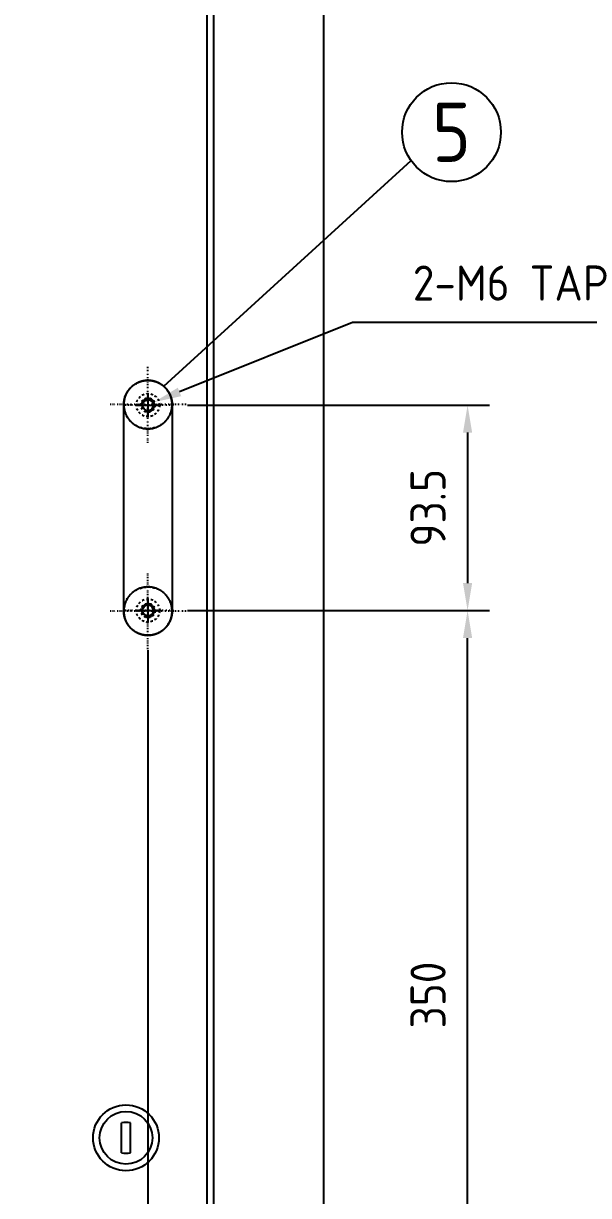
# Model space of a CAD drawing. Header units: millimetres. Extents: x 24815 to 36799, y -9299 to 5469.
# Drawn here: x 28194 to 28452, y 2250 to 2784 of the extents above; entities that cross this region are included whole.
import ezdxf
from ezdxf.enums import TextEntityAlignment as Align

# ---------------------------------------------------------------- set-up
doc = ezdxf.new("R2010")
doc.units = ezdxf.units.MM
for name, pattern in [('CENTER', [50.8, 31.75, -6.35, 6.35, -6.35]), ('GESTRICHELT', [2, 1, -1]), ('MITTE', [1.5, 0.45, -0.5, 0.05, -0.5])]:
    doc.linetypes.add(name, pattern=pattern)
doc.layers.add('CENTER', color=1, linetype='CENTER')
doc.layers.add('THIN', color=3, linetype='Continuous')
doc.styles.get("Standard").update_dxf_attribs({"font": 'ISOCP.SHX', "bigfont": 'WHGTXT.SHX'})
doc.dimstyles.new('PS-4', dxfattribs={"dimscale": 4, "dimtxt": 3.2, "dimasz": 2.5, "dimexe": 2, "dimexo": 2.5, "dimgap": 2, "dimtad": 1, "dimtoh": 1, "dimrnd": 0.05, "dimzin": 12, "dimdsep": 46, "dimtxsty": 'Standard', "dimcen": 0, "dimclrt": 2, "dimazin": 3, "dimtfac": 1, "dimtofl": 0, "dimtmove": 0, "dimatfit": 3, "dimfxl": 0, "dimtolj": 1, "dimtzin": 0, "dimarcsym": 0})
doc.dimstyles.new('PS-5', dxfattribs={"dimscale": 5, "dimtxt": 3.2, "dimasz": 2.5, "dimexe": 2, "dimexo": 2.5, "dimgap": 2, "dimtad": 1, "dimtoh": 1, "dimrnd": 0.05, "dimzin": 12, "dimdsep": 46, "dimtxsty": 'Standard', "dimcen": 0, "dimclrt": 2, "dimazin": 3, "dimtfac": 1, "dimtofl": 0, "dimtmove": 0, "dimatfit": 3, "dimfxl": 0, "dimtolj": 1, "dimtzin": 0, "dimarcsym": 0})

# ---------------------------------------------------------------- blocks, each defined once
blk = doc.blocks.new('5SFSDFASDF')
at = {"color": 3, "linetype": 'MITTE'}
for p, q in [((8068.8, 12740.92), (8068.8, 12775.68)), ((8086.18, 12758.3), (8051.42, 12758.3)), ((8080.43, 12758.05), (8057.17, 12758.05)), ((8068.8, 12646.92), (8068.8, 12681.68)), ((8086.18, 12664.3), (8051.42, 12664.3)), ((8080.43, 12664.55), (8057.17, 12664.55))]:
    blk.add_line(p, q, dxfattribs=at)
at = {"color": 7, "linetype": 'Continuous'}
for p, q in [((8067.99, 12769.3), (8069.62, 12769.3)), ((8057.8, 12663.62), (8057.8, 12758.97)), ((8079.8, 12758.97), (8079.8, 12663.62)), ((8069.62, 12653.3), (8067.99, 12653.3))]:
    blk.add_line(p, q, dxfattribs=at)
at = {"color": 2, "linetype": 'GESTRICHELT'}
for points in [[(8068.8, 12769.3), (8068.73, 12769.3), (8068.57, 12769.29), (8068.41, 12769.29), (8068.33, 12769.29), (8068.25, 12769.28), (8068.1, 12769.27), (8067.94, 12769.26), (8067.78, 12769.25), (8067.62, 12769.23), (8067.46, 12769.21), (8067.38, 12769.2), (8067.3, 12769.19), (8067.14, 12769.17), (8066.98, 12769.14), (8066.82, 12769.12), (8066.66, 12769.09), (8066.5, 12769.05), (8066.42, 12769.03), (8066.34, 12769.02), (8066.18, 12768.98), (8066.02, 12768.94), (8065.94, 12768.92), (8065.87, 12768.9), (8065.71, 12768.85), (8065.55, 12768.8), (8065.47, 12768.78), (8065.39, 12768.75), (8065.24, 12768.7), (8065.08, 12768.65), (8064.93, 12768.59), (8064.78, 12768.53), (8064.62, 12768.47), (8064.55, 12768.44), (8064.47, 12768.41), (8064.32, 12768.34), (8064.17, 12768.27), (8064.02, 12768.2), (8063.88, 12768.13), (8063.73, 12768.06), (8063.66, 12768.02), (8063.59, 12767.98), (8063.44, 12767.9), (8063.3, 12767.82), (8063.16, 12767.74), (8063.02, 12767.65), (8062.88, 12767.57), (8062.82, 12767.52), (8062.75, 12767.48), (8062.61, 12767.39), (8062.48, 12767.3), (8062.35, 12767.2), (8062.22, 12767.11), (8062.09, 12767.01), (8062.03, 12766.96), (8061.97, 12766.92), (8061.85, 12766.82), (8061.72, 12766.72), (8061.6, 12766.61), (8061.49, 12766.51), (8061.37, 12766.41), (8061.31, 12766.35), (8061.26, 12766.3), (8061.15, 12766.19), (8061.04, 12766.09), (8060.98, 12766.03), (8060.93, 12765.98), (8060.82, 12765.87), (8060.72, 12765.75), (8060.66, 12765.69), (8060.61, 12765.64), (8060.51, 12765.52), (8060.41, 12765.4), (8060.31, 12765.28), (8060.21, 12765.16), (8060.11, 12765.03), (8060.06, 12764.97), (8060.01, 12764.91), (8059.92, 12764.78), (8059.82, 12764.65), (8059.73, 12764.52), (8059.64, 12764.39), (8059.56, 12764.25), (8059.51, 12764.19), (8059.47, 12764.12), (8059.39, 12763.98), (8059.3, 12763.84), (8059.22, 12763.7), (8059.15, 12763.56), (8059.07, 12763.42), (8059.03, 12763.35), (8059, 12763.28), (8058.92, 12763.13), (8058.85, 12762.99), (8058.79, 12762.84), (8058.72, 12762.69), (8058.66, 12762.54), (8058.63, 12762.47), (8058.6, 12762.39), (8058.54, 12762.24), (8058.48, 12762.09), (8058.42, 12761.94), (8058.37, 12761.79), (8058.32, 12761.63), (8058.3, 12761.56), (8058.27, 12761.48), (8058.23, 12761.33), (8058.19, 12761.17), (8058.17, 12761.09), (8058.15, 12761.02), (8058.11, 12760.86), (8058.07, 12760.7), (8058.05, 12760.63), (8058.04, 12760.55), (8058.01, 12760.39), (8057.98, 12760.23), (8057.95, 12760.08), (8057.92, 12759.92), (8057.9, 12759.77), (8057.89, 12759.69), (8057.88, 12759.61), (8057.86, 12759.45), (8057.85, 12759.3), (8057.84, 12759.14), (8057.83, 12758.99), (8057.82, 12758.83), (8057.81, 12758.76), (8057.81, 12758.68), (8057.81, 12758.53), (8057.8, 12758.37), (8057.8, 12758.3)], [(8057.8, 12758.97), (8057.81, 12759.04), (8057.82, 12759.19), (8057.83, 12759.34), (8057.84, 12759.41), (8057.85, 12759.48), (8057.86, 12759.63), (8057.88, 12759.77), (8057.9, 12759.92), (8057.92, 12760.06), (8057.95, 12760.21), (8057.96, 12760.28), (8057.98, 12760.35), (8058, 12760.5), (8058.03, 12760.64), (8058.07, 12760.78), (8058.1, 12760.93), (8058.14, 12761.07), (8058.15, 12761.14), (8058.17, 12761.21), (8058.21, 12761.35), (8058.25, 12761.49), (8058.28, 12761.56), (8058.3, 12761.63), (8058.34, 12761.77), (8058.39, 12761.91), (8058.41, 12761.98), (8058.44, 12762.04), (8058.49, 12762.18), (8058.54, 12762.32), (8058.59, 12762.45), (8058.65, 12762.58), (8058.71, 12762.72), (8058.73, 12762.78), (8058.76, 12762.85), (8058.82, 12762.98), (8058.89, 12763.11), (8058.95, 12763.24), (8059.02, 12763.37), (8059.08, 12763.49), (8059.12, 12763.56), (8059.15, 12763.62), (8059.22, 12763.75), (8059.29, 12763.87), (8059.36, 12763.99), (8059.44, 12764.11), (8059.51, 12764.23), (8059.55, 12764.29), (8059.59, 12764.35), (8059.67, 12764.47), (8059.75, 12764.59), (8059.83, 12764.71), (8059.92, 12764.82), (8060, 12764.94), (8060.05, 12765), (8060.09, 12765.05), (8060.18, 12765.17), (8060.27, 12765.28), (8060.36, 12765.39), (8060.46, 12765.5), (8060.55, 12765.61), (8060.6, 12765.67), (8060.65, 12765.72), (8060.75, 12765.83), (8060.85, 12765.93), (8060.9, 12765.99), (8060.95, 12766.04), (8061.06, 12766.14), (8061.16, 12766.24), (8061.21, 12766.3), (8061.27, 12766.35), (8061.38, 12766.45), (8061.48, 12766.54), (8061.6, 12766.64), (8061.71, 12766.74), (8061.82, 12766.83), (8061.88, 12766.88), (8061.94, 12766.92), (8062.05, 12767.02), (8062.17, 12767.11), (8062.29, 12767.19), (8062.41, 12767.28), (8062.53, 12767.37), (8062.59, 12767.41), (8062.65, 12767.45), (8062.78, 12767.53), (8062.9, 12767.61), (8063.03, 12767.69), (8063.16, 12767.77), (8063.28, 12767.84), (8063.35, 12767.88), (8063.41, 12767.92), (8063.54, 12767.99), (8063.67, 12768.06), (8063.81, 12768.13), (8063.94, 12768.19), (8064.07, 12768.26), (8064.14, 12768.29), (8064.21, 12768.32), (8064.35, 12768.38), (8064.48, 12768.44), (8064.62, 12768.5), (8064.76, 12768.56), (8064.9, 12768.61), (8064.97, 12768.64), (8065.04, 12768.66), (8065.18, 12768.71), (8065.32, 12768.76), (8065.39, 12768.78), (8065.46, 12768.81), (8065.6, 12768.85), (8065.74, 12768.89), (8065.81, 12768.91), (8065.89, 12768.93), (8066.03, 12768.97), (8066.17, 12769.01), (8066.32, 12769.04), (8066.46, 12769.07), (8066.61, 12769.1), (8066.68, 12769.12), (8066.75, 12769.13), (8066.9, 12769.16), (8067.04, 12769.18), (8067.19, 12769.21), (8067.33, 12769.23), (8067.48, 12769.25), (8067.55, 12769.25), (8067.63, 12769.26), (8067.77, 12769.28), (8067.92, 12769.29), (8067.99, 12769.3)], [(8079.8, 12758.3), (8079.8, 12758.37), (8079.8, 12758.53), (8079.8, 12758.68), (8079.79, 12758.76), (8079.79, 12758.83), (8079.78, 12758.99), (8079.77, 12759.14), (8079.76, 12759.3), (8079.74, 12759.45), (8079.72, 12759.61), (8079.72, 12759.69), (8079.71, 12759.77), (8079.68, 12759.92), (8079.66, 12760.08), (8079.63, 12760.23), (8079.6, 12760.39), (8079.57, 12760.55), (8079.55, 12760.63), (8079.54, 12760.7), (8079.5, 12760.86), (8079.46, 12761.02), (8079.44, 12761.09), (8079.42, 12761.17), (8079.38, 12761.33), (8079.33, 12761.48), (8079.31, 12761.56), (8079.29, 12761.63), (8079.24, 12761.79), (8079.18, 12761.94), (8079.13, 12762.09), (8079.07, 12762.24), (8079.01, 12762.39), (8078.98, 12762.47), (8078.95, 12762.54), (8078.89, 12762.69), (8078.82, 12762.84), (8078.75, 12762.99), (8078.68, 12763.13), (8078.61, 12763.28), (8078.58, 12763.35), (8078.54, 12763.42), (8078.46, 12763.56), (8078.38, 12763.7), (8078.3, 12763.84), (8078.22, 12763.98), (8078.14, 12764.12), (8078.09, 12764.19), (8078.05, 12764.25), (8077.96, 12764.39), (8077.87, 12764.52), (8077.78, 12764.65), (8077.69, 12764.78), (8077.6, 12764.91), (8077.55, 12764.97), (8077.5, 12765.03), (8077.4, 12765.16), (8077.3, 12765.28), (8077.2, 12765.4), (8077.1, 12765.52), (8077, 12765.64), (8076.94, 12765.69), (8076.89, 12765.75), (8076.79, 12765.87), (8076.68, 12765.98), (8076.62, 12766.03), (8076.57, 12766.09), (8076.46, 12766.19), (8076.35, 12766.3), (8076.29, 12766.35), (8076.24, 12766.41), (8076.12, 12766.51), (8076, 12766.61), (8075.88, 12766.72), (8075.76, 12766.82), (8075.64, 12766.92), (8075.58, 12766.96), (8075.51, 12767.01), (8075.39, 12767.11), (8075.26, 12767.2), (8075.13, 12767.3), (8074.99, 12767.39), (8074.86, 12767.48), (8074.79, 12767.52), (8074.72, 12767.57), (8074.59, 12767.65), (8074.45, 12767.74), (8074.31, 12767.82), (8074.17, 12767.9), (8074.02, 12767.98), (8073.95, 12768.02), (8073.88, 12768.06), (8073.73, 12768.13), (8073.58, 12768.2), (8073.44, 12768.27), (8073.29, 12768.34), (8073.14, 12768.41), (8073.06, 12768.44), (8072.98, 12768.47), (8072.83, 12768.53), (8072.68, 12768.59), (8072.52, 12768.65), (8072.37, 12768.7), (8072.21, 12768.75), (8072.14, 12768.78), (8072.06, 12768.8), (8071.9, 12768.85), (8071.74, 12768.9), (8071.66, 12768.92), (8071.58, 12768.94), (8071.42, 12768.98), (8071.27, 12769.02), (8071.19, 12769.03), (8071.11, 12769.05), (8070.95, 12769.09), (8070.79, 12769.12), (8070.63, 12769.14), (8070.47, 12769.17), (8070.31, 12769.19), (8070.23, 12769.2), (8070.15, 12769.21), (8069.99, 12769.23), (8069.83, 12769.25), (8069.67, 12769.26), (8069.51, 12769.27), (8069.35, 12769.28), (8069.27, 12769.29), (8069.2, 12769.29), (8069.04, 12769.29), (8068.88, 12769.3), (8068.8, 12769.3)], [(8069.62, 12769.3), (8069.69, 12769.29), (8069.84, 12769.28), (8069.98, 12769.26), (8070.05, 12769.25), (8070.13, 12769.25), (8070.27, 12769.23), (8070.42, 12769.21), (8070.56, 12769.18), (8070.71, 12769.16), (8070.86, 12769.13), (8070.93, 12769.12), (8071, 12769.1), (8071.15, 12769.07), (8071.29, 12769.04), (8071.43, 12769.01), (8071.58, 12768.97), (8071.72, 12768.93), (8071.79, 12768.91), (8071.86, 12768.89), (8072.01, 12768.85), (8072.15, 12768.81), (8072.22, 12768.78), (8072.29, 12768.76), (8072.43, 12768.71), (8072.57, 12768.66), (8072.64, 12768.64), (8072.71, 12768.61), (8072.85, 12768.56), (8072.99, 12768.5), (8073.13, 12768.44), (8073.26, 12768.38), (8073.4, 12768.32), (8073.47, 12768.29), (8073.53, 12768.26), (8073.67, 12768.19), (8073.8, 12768.13), (8073.93, 12768.06), (8074.06, 12767.99), (8074.19, 12767.92), (8074.26, 12767.88), (8074.32, 12767.84), (8074.45, 12767.77), (8074.58, 12767.69), (8074.7, 12767.61), (8074.83, 12767.53), (8074.95, 12767.45), (8075.01, 12767.41), (8075.08, 12767.37), (8075.2, 12767.28), (8075.32, 12767.19), (8075.44, 12767.11), (8075.55, 12767.02), (8075.67, 12766.92), (8075.73, 12766.88), (8075.79, 12766.83), (8075.9, 12766.74), (8076.01, 12766.64), (8076.12, 12766.54), (8076.23, 12766.45), (8076.34, 12766.35), (8076.39, 12766.3), (8076.45, 12766.24), (8076.55, 12766.14), (8076.66, 12766.04), (8076.71, 12765.99), (8076.76, 12765.93), (8076.86, 12765.83), (8076.96, 12765.72), (8077.01, 12765.67), (8077.05, 12765.61), (8077.15, 12765.5), (8077.24, 12765.39), (8077.34, 12765.28), (8077.43, 12765.17), (8077.52, 12765.05), (8077.56, 12765), (8077.6, 12764.94), (8077.69, 12764.82), (8077.77, 12764.71), (8077.86, 12764.59), (8077.94, 12764.47), (8078.02, 12764.35), (8078.06, 12764.29), (8078.09, 12764.23), (8078.17, 12764.11), (8078.24, 12763.99), (8078.32, 12763.87), (8078.39, 12763.75), (8078.46, 12763.62), (8078.49, 12763.56), (8078.53, 12763.49), (8078.59, 12763.37), (8078.66, 12763.24), (8078.72, 12763.11), (8078.78, 12762.98), (8078.84, 12762.85), (8078.87, 12762.78), (8078.9, 12762.72), (8078.96, 12762.58), (8079.01, 12762.45), (8079.07, 12762.32), (8079.12, 12762.18), (8079.17, 12762.04), (8079.19, 12761.98), (8079.22, 12761.91), (8079.27, 12761.77), (8079.31, 12761.63), (8079.33, 12761.56), (8079.35, 12761.49), (8079.39, 12761.35), (8079.43, 12761.21), (8079.45, 12761.14), (8079.47, 12761.07), (8079.51, 12760.93), (8079.54, 12760.78), (8079.57, 12760.64), (8079.6, 12760.5), (8079.63, 12760.35), (8079.65, 12760.28), (8079.66, 12760.21), (8079.68, 12760.06), (8079.7, 12759.92), (8079.73, 12759.77), (8079.74, 12759.63), (8079.76, 12759.48), (8079.77, 12759.41), (8079.78, 12759.34), (8079.79, 12759.19), (8079.8, 12759.04), (8079.8, 12758.97)], [(8057.8, 12758.3), (8057.8, 12758.14), (8057.81, 12757.84), (8057.83, 12757.53), (8057.84, 12757.38), (8057.86, 12757.22), (8057.89, 12756.91), (8057.94, 12756.6), (8057.99, 12756.28), (8058.05, 12755.97), (8058.12, 12755.66), (8058.16, 12755.5), (8058.21, 12755.35), (8058.3, 12755.04), (8058.4, 12754.73), (8058.51, 12754.43), (8058.62, 12754.13), (8058.75, 12753.83), (8058.82, 12753.68), (8058.89, 12753.53), (8059.03, 12753.24), (8059.18, 12752.96), (8059.26, 12752.82), (8059.35, 12752.68), (8059.51, 12752.4), (8059.69, 12752.14), (8059.78, 12752), (8059.87, 12751.87), (8060.06, 12751.62), (8060.26, 12751.37), (8060.46, 12751.13), (8060.67, 12750.89), (8060.88, 12750.67), (8060.99, 12750.56), (8061.1, 12750.45), (8061.32, 12750.23), (8061.55, 12750.02), (8061.79, 12749.82), (8062.04, 12749.62), (8062.3, 12749.43), (8062.43, 12749.33), (8062.56, 12749.24), (8062.83, 12749.06), (8063.1, 12748.89), (8063.38, 12748.72), (8063.67, 12748.57), (8063.96, 12748.42), (8064.11, 12748.35), (8064.26, 12748.28), (8064.56, 12748.15), (8064.87, 12748.03), (8065.17, 12747.91), (8065.48, 12747.81), (8065.8, 12747.71), (8065.96, 12747.67), (8066.11, 12747.63), (8066.43, 12747.55), (8066.75, 12747.49), (8067.07, 12747.43), (8067.39, 12747.39), (8067.7, 12747.35), (8067.86, 12747.34), (8068.02, 12747.32), (8068.34, 12747.31), (8068.65, 12747.3), (8068.8, 12747.3), (8068.96, 12747.3), (8069.27, 12747.31), (8069.59, 12747.32), (8069.74, 12747.34), (8069.9, 12747.35), (8070.22, 12747.39), (8070.54, 12747.43), (8070.86, 12747.49), (8071.18, 12747.56), (8071.49, 12747.63), (8071.65, 12747.67), (8071.81, 12747.71), (8072.12, 12747.81), (8072.43, 12747.91), (8072.74, 12748.03), (8073.05, 12748.15), (8073.35, 12748.28), (8073.5, 12748.35), (8073.65, 12748.42), (8073.94, 12748.57), (8074.22, 12748.72), (8074.5, 12748.89), (8074.78, 12749.06), (8075.05, 12749.24), (8075.18, 12749.33), (8075.31, 12749.43), (8075.57, 12749.62), (8075.81, 12749.82), (8076.05, 12750.02), (8076.29, 12750.23), (8076.51, 12750.45), (8076.62, 12750.56), (8076.73, 12750.67), (8076.94, 12750.89), (8077.15, 12751.13), (8077.35, 12751.37), (8077.55, 12751.62), (8077.73, 12751.87), (8077.83, 12752.01), (8077.92, 12752.14), (8078.09, 12752.41), (8078.26, 12752.68), (8078.34, 12752.82), (8078.42, 12752.96), (8078.58, 12753.25), (8078.72, 12753.54), (8078.79, 12753.68), (8078.86, 12753.83), (8078.98, 12754.13), (8079.1, 12754.43), (8079.21, 12754.73), (8079.31, 12755.04), (8079.4, 12755.35), (8079.44, 12755.5), (8079.48, 12755.66), (8079.56, 12755.97), (8079.62, 12756.28), (8079.67, 12756.6), (8079.72, 12756.91), (8079.75, 12757.22), (8079.77, 12757.38), (8079.78, 12757.53), (8079.79, 12757.84), (8079.8, 12758.14), (8079.8, 12758.3)], [(8079.8, 12664.3), (8079.8, 12664.45), (8079.79, 12664.75), (8079.78, 12665.06), (8079.77, 12665.22), (8079.75, 12665.37), (8079.72, 12665.68), (8079.67, 12666), (8079.62, 12666.31), (8079.56, 12666.62), (8079.48, 12666.93), (8079.44, 12667.09), (8079.4, 12667.24), (8079.31, 12667.55), (8079.21, 12667.86), (8079.1, 12668.16), (8078.98, 12668.46), (8078.86, 12668.76), (8078.79, 12668.91), (8078.72, 12669.06), (8078.58, 12669.35), (8078.42, 12669.63), (8078.34, 12669.77), (8078.26, 12669.91), (8078.09, 12670.19), (8077.92, 12670.45), (8077.83, 12670.59), (8077.73, 12670.72), (8077.55, 12670.97), (8077.35, 12671.22), (8077.15, 12671.46), (8076.94, 12671.7), (8076.73, 12671.93), (8076.62, 12672.04), (8076.51, 12672.15), (8076.29, 12672.36), (8076.05, 12672.57), (8075.81, 12672.77), (8075.57, 12672.97), (8075.31, 12673.16), (8075.18, 12673.26), (8075.05, 12673.35), (8074.78, 12673.53), (8074.5, 12673.7), (8074.22, 12673.87), (8073.94, 12674.02), (8073.65, 12674.17), (8073.5, 12674.24), (8073.35, 12674.31), (8073.05, 12674.44), (8072.74, 12674.57), (8072.43, 12674.68), (8072.12, 12674.78), (8071.81, 12674.88), (8071.65, 12674.92), (8071.49, 12674.96), (8071.18, 12675.04), (8070.86, 12675.1), (8070.54, 12675.16), (8070.22, 12675.2), (8069.9, 12675.24), (8069.74, 12675.26), (8069.59, 12675.27), (8069.27, 12675.29), (8068.96, 12675.29), (8068.8, 12675.3), (8068.65, 12675.29), (8068.34, 12675.29), (8068.02, 12675.27), (8067.86, 12675.26), (8067.7, 12675.24), (8067.39, 12675.2), (8067.07, 12675.16), (8066.75, 12675.1), (8066.43, 12675.04), (8066.11, 12674.96), (8065.96, 12674.92), (8065.8, 12674.88), (8065.48, 12674.78), (8065.17, 12674.68), (8064.86, 12674.57), (8064.56, 12674.44), (8064.26, 12674.31), (8064.11, 12674.24), (8063.96, 12674.17), (8063.67, 12674.02), (8063.38, 12673.87), (8063.1, 12673.7), (8062.83, 12673.53), (8062.56, 12673.35), (8062.43, 12673.26), (8062.3, 12673.16), (8062.04, 12672.97), (8061.79, 12672.77), (8061.55, 12672.57), (8061.32, 12672.36), (8061.1, 12672.15), (8060.99, 12672.04), (8060.88, 12671.93), (8060.67, 12671.7), (8060.46, 12671.46), (8060.26, 12671.22), (8060.06, 12670.97), (8059.87, 12670.72), (8059.78, 12670.59), (8059.69, 12670.45), (8059.51, 12670.19), (8059.34, 12669.91), (8059.26, 12669.77), (8059.18, 12669.63), (8059.03, 12669.35), (8058.89, 12669.06), (8058.82, 12668.91), (8058.75, 12668.76), (8058.62, 12668.46), (8058.51, 12668.16), (8058.4, 12667.86), (8058.3, 12667.55), (8058.21, 12667.24), (8058.16, 12667.09), (8058.12, 12666.93), (8058.05, 12666.62), (8057.99, 12666.31), (8057.94, 12666), (8057.89, 12665.68), (8057.86, 12665.37), (8057.84, 12665.22), (8057.83, 12665.06), (8057.81, 12664.75), (8057.8, 12664.45), (8057.8, 12664.3)], [(8057.8, 12664.3), (8057.8, 12664.22), (8057.81, 12664.07), (8057.81, 12663.91), (8057.81, 12663.84), (8057.82, 12663.76), (8057.83, 12663.6), (8057.84, 12663.45), (8057.85, 12663.29), (8057.86, 12663.14), (8057.88, 12662.98), (8057.89, 12662.9), (8057.9, 12662.83), (8057.92, 12662.67), (8057.95, 12662.51), (8057.98, 12662.36), (8058.01, 12662.2), (8058.04, 12662.04), (8058.05, 12661.97), (8058.07, 12661.89), (8058.11, 12661.73), (8058.15, 12661.58), (8058.17, 12661.5), (8058.19, 12661.42), (8058.23, 12661.27), (8058.27, 12661.11), (8058.3, 12661.03), (8058.32, 12660.96), (8058.37, 12660.8), (8058.43, 12660.65), (8058.48, 12660.5), (8058.54, 12660.35), (8058.6, 12660.2), (8058.63, 12660.12), (8058.66, 12660.05), (8058.72, 12659.9), (8058.79, 12659.75), (8058.85, 12659.6), (8058.92, 12659.46), (8059, 12659.31), (8059.03, 12659.24), (8059.07, 12659.17), (8059.15, 12659.03), (8059.23, 12658.89), (8059.31, 12658.75), (8059.39, 12658.61), (8059.47, 12658.47), (8059.51, 12658.4), (8059.56, 12658.34), (8059.65, 12658.2), (8059.73, 12658.07), (8059.83, 12657.94), (8059.92, 12657.81), (8060.01, 12657.68), (8060.06, 12657.62), (8060.11, 12657.56), (8060.21, 12657.43), (8060.31, 12657.31), (8060.41, 12657.19), (8060.51, 12657.07), (8060.61, 12656.95), (8060.66, 12656.9), (8060.72, 12656.84), (8060.82, 12656.73), (8060.93, 12656.62), (8060.98, 12656.56), (8061.04, 12656.51), (8061.15, 12656.4), (8061.26, 12656.29), (8061.32, 12656.24), (8061.37, 12656.19), (8061.49, 12656.08), (8061.61, 12655.98), (8061.73, 12655.88), (8061.85, 12655.77), (8061.97, 12655.68), (8062.03, 12655.63), (8062.1, 12655.58), (8062.22, 12655.48), (8062.35, 12655.39), (8062.48, 12655.29), (8062.62, 12655.2), (8062.75, 12655.11), (8062.82, 12655.07), (8062.89, 12655.02), (8063.02, 12654.94), (8063.16, 12654.85), (8063.3, 12654.77), (8063.44, 12654.69), (8063.59, 12654.61), (8063.66, 12654.57), (8063.73, 12654.53), (8063.88, 12654.46), (8064.03, 12654.39), (8064.17, 12654.32), (8064.32, 12654.25), (8064.47, 12654.18), (8064.55, 12654.15), (8064.62, 12654.12), (8064.78, 12654.06), (8064.93, 12654), (8065.08, 12653.94), (8065.24, 12653.89), (8065.4, 12653.84), (8065.47, 12653.81), (8065.55, 12653.79), (8065.71, 12653.74), (8065.87, 12653.7), (8065.95, 12653.67), (8066.02, 12653.65), (8066.18, 12653.61), (8066.34, 12653.57), (8066.42, 12653.56), (8066.5, 12653.54), (8066.66, 12653.51), (8066.82, 12653.48), (8066.98, 12653.45), (8067.14, 12653.42), (8067.3, 12653.4), (8067.38, 12653.39), (8067.46, 12653.38), (8067.62, 12653.36), (8067.78, 12653.34), (8067.94, 12653.33), (8068.1, 12653.32), (8068.25, 12653.31), (8068.33, 12653.31), (8068.41, 12653.3), (8068.57, 12653.3), (8068.73, 12653.3), (8068.8, 12653.3)], [(8067.99, 12653.3), (8067.92, 12653.3), (8067.77, 12653.31), (8067.63, 12653.33), (8067.55, 12653.34), (8067.48, 12653.35), (8067.33, 12653.36), (8067.19, 12653.38), (8067.04, 12653.41), (8066.9, 12653.43), (8066.75, 12653.46), (8066.68, 12653.47), (8066.61, 12653.49), (8066.46, 12653.52), (8066.32, 12653.55), (8066.17, 12653.58), (8066.03, 12653.62), (8065.89, 12653.66), (8065.81, 12653.68), (8065.74, 12653.7), (8065.6, 12653.74), (8065.46, 12653.79), (8065.39, 12653.81), (8065.32, 12653.83), (8065.18, 12653.88), (8065.04, 12653.93), (8064.97, 12653.96), (8064.9, 12653.98), (8064.76, 12654.04), (8064.62, 12654.09), (8064.48, 12654.15), (8064.35, 12654.21), (8064.21, 12654.27), (8064.14, 12654.3), (8064.07, 12654.33), (8063.94, 12654.4), (8063.81, 12654.46), (8063.67, 12654.53), (8063.54, 12654.6), (8063.41, 12654.67), (8063.35, 12654.71), (8063.28, 12654.75), (8063.16, 12654.82), (8063.03, 12654.9), (8062.9, 12654.98), (8062.78, 12655.06), (8062.65, 12655.14), (8062.59, 12655.18), (8062.53, 12655.23), (8062.41, 12655.31), (8062.29, 12655.4), (8062.17, 12655.49), (8062.05, 12655.58), (8061.94, 12655.67), (8061.88, 12655.71), (8061.82, 12655.76), (8061.71, 12655.85), (8061.6, 12655.95), (8061.48, 12656.05), (8061.38, 12656.15), (8061.27, 12656.25), (8061.21, 12656.3), (8061.16, 12656.35), (8061.06, 12656.45), (8060.95, 12656.55), (8060.9, 12656.61), (8060.85, 12656.66), (8060.75, 12656.77), (8060.65, 12656.87), (8060.6, 12656.93), (8060.55, 12656.98), (8060.46, 12657.09), (8060.36, 12657.2), (8060.27, 12657.31), (8060.18, 12657.43), (8060.09, 12657.54), (8060.05, 12657.6), (8060, 12657.65), (8059.92, 12657.77), (8059.83, 12657.89), (8059.75, 12658), (8059.67, 12658.12), (8059.59, 12658.24), (8059.55, 12658.3), (8059.51, 12658.36), (8059.44, 12658.48), (8059.36, 12658.6), (8059.29, 12658.72), (8059.22, 12658.85), (8059.15, 12658.97), (8059.12, 12659.03), (8059.08, 12659.1), (8059.02, 12659.22), (8058.95, 12659.35), (8058.89, 12659.48), (8058.82, 12659.61), (8058.76, 12659.74), (8058.73, 12659.81), (8058.71, 12659.87), (8058.65, 12660.01), (8058.59, 12660.14), (8058.54, 12660.28), (8058.49, 12660.41), (8058.44, 12660.55), (8058.41, 12660.62), (8058.39, 12660.69), (8058.34, 12660.82), (8058.3, 12660.96), (8058.28, 12661.03), (8058.25, 12661.1), (8058.21, 12661.24), (8058.17, 12661.38), (8058.15, 12661.45), (8058.14, 12661.52), (8058.1, 12661.67), (8058.07, 12661.81), (8058.03, 12661.95), (8058, 12662.09), (8057.98, 12662.24), (8057.96, 12662.31), (8057.95, 12662.38), (8057.92, 12662.53), (8057.9, 12662.67), (8057.88, 12662.82), (8057.86, 12662.96), (8057.85, 12663.11), (8057.84, 12663.18), (8057.83, 12663.26), (8057.82, 12663.4), (8057.81, 12663.55), (8057.8, 12663.62)], [(8068.8, 12653.3), (8068.88, 12653.3), (8069.04, 12653.3), (8069.2, 12653.3), (8069.27, 12653.31), (8069.35, 12653.31), (8069.51, 12653.32), (8069.67, 12653.33), (8069.83, 12653.34), (8069.99, 12653.36), (8070.15, 12653.38), (8070.23, 12653.39), (8070.31, 12653.4), (8070.47, 12653.42), (8070.63, 12653.45), (8070.79, 12653.48), (8070.95, 12653.51), (8071.11, 12653.54), (8071.19, 12653.56), (8071.27, 12653.58), (8071.42, 12653.61), (8071.58, 12653.65), (8071.66, 12653.67), (8071.74, 12653.7), (8071.9, 12653.74), (8072.06, 12653.79), (8072.14, 12653.81), (8072.21, 12653.84), (8072.37, 12653.89), (8072.52, 12653.94), (8072.68, 12654), (8072.83, 12654.06), (8072.98, 12654.12), (8073.06, 12654.15), (8073.14, 12654.19), (8073.29, 12654.25), (8073.44, 12654.32), (8073.58, 12654.39), (8073.73, 12654.46), (8073.88, 12654.54), (8073.95, 12654.57), (8074.02, 12654.61), (8074.17, 12654.69), (8074.31, 12654.77), (8074.45, 12654.85), (8074.59, 12654.94), (8074.72, 12655.02), (8074.79, 12655.07), (8074.86, 12655.11), (8074.99, 12655.2), (8075.13, 12655.29), (8075.26, 12655.39), (8075.39, 12655.48), (8075.51, 12655.58), (8075.58, 12655.63), (8075.64, 12655.68), (8075.76, 12655.78), (8075.88, 12655.88), (8076, 12655.98), (8076.12, 12656.08), (8076.24, 12656.19), (8076.29, 12656.24), (8076.35, 12656.29), (8076.46, 12656.4), (8076.57, 12656.51), (8076.62, 12656.56), (8076.68, 12656.62), (8076.79, 12656.73), (8076.89, 12656.84), (8076.94, 12656.9), (8077, 12656.96), (8077.1, 12657.07), (8077.2, 12657.19), (8077.3, 12657.31), (8077.4, 12657.43), (8077.5, 12657.56), (8077.55, 12657.62), (8077.6, 12657.68), (8077.69, 12657.81), (8077.78, 12657.94), (8077.87, 12658.07), (8077.96, 12658.21), (8078.05, 12658.34), (8078.09, 12658.41), (8078.14, 12658.47), (8078.22, 12658.61), (8078.3, 12658.75), (8078.38, 12658.89), (8078.46, 12659.03), (8078.54, 12659.17), (8078.58, 12659.24), (8078.61, 12659.32), (8078.68, 12659.46), (8078.75, 12659.61), (8078.82, 12659.75), (8078.89, 12659.9), (8078.95, 12660.05), (8078.98, 12660.12), (8079.01, 12660.2), (8079.07, 12660.35), (8079.13, 12660.5), (8079.18, 12660.65), (8079.24, 12660.81), (8079.29, 12660.96), (8079.31, 12661.04), (8079.33, 12661.11), (8079.38, 12661.27), (8079.42, 12661.42), (8079.44, 12661.5), (8079.46, 12661.58), (8079.5, 12661.73), (8079.54, 12661.89), (8079.55, 12661.97), (8079.57, 12662.04), (8079.6, 12662.2), (8079.63, 12662.36), (8079.66, 12662.51), (8079.68, 12662.67), (8079.71, 12662.83), (8079.72, 12662.9), (8079.72, 12662.98), (8079.74, 12663.14), (8079.76, 12663.29), (8079.77, 12663.45), (8079.78, 12663.6), (8079.79, 12663.76), (8079.79, 12663.84), (8079.8, 12663.91), (8079.8, 12664.07), (8079.8, 12664.22), (8079.8, 12664.3)], [(8079.8, 12663.62), (8079.8, 12663.55), (8079.79, 12663.4), (8079.78, 12663.26), (8079.77, 12663.18), (8079.76, 12663.11), (8079.74, 12662.96), (8079.73, 12662.82), (8079.7, 12662.67), (8079.68, 12662.53), (8079.66, 12662.38), (8079.65, 12662.31), (8079.63, 12662.24), (8079.6, 12662.09), (8079.57, 12661.95), (8079.54, 12661.81), (8079.51, 12661.67), (8079.47, 12661.52), (8079.45, 12661.45), (8079.43, 12661.38), (8079.39, 12661.24), (8079.35, 12661.1), (8079.33, 12661.03), (8079.31, 12660.96), (8079.27, 12660.82), (8079.22, 12660.69), (8079.19, 12660.62), (8079.17, 12660.55), (8079.12, 12660.41), (8079.07, 12660.28), (8079.01, 12660.14), (8078.96, 12660.01), (8078.9, 12659.87), (8078.87, 12659.81), (8078.84, 12659.74), (8078.78, 12659.61), (8078.72, 12659.48), (8078.66, 12659.35), (8078.59, 12659.22), (8078.53, 12659.1), (8078.49, 12659.03), (8078.46, 12658.97), (8078.39, 12658.85), (8078.32, 12658.72), (8078.24, 12658.6), (8078.17, 12658.48), (8078.09, 12658.36), (8078.06, 12658.3), (8078.02, 12658.24), (8077.94, 12658.12), (8077.86, 12658), (8077.77, 12657.89), (8077.69, 12657.77), (8077.6, 12657.65), (8077.56, 12657.6), (8077.52, 12657.54), (8077.43, 12657.43), (8077.34, 12657.31), (8077.24, 12657.2), (8077.15, 12657.09), (8077.05, 12656.98), (8077.01, 12656.93), (8076.96, 12656.87), (8076.86, 12656.77), (8076.76, 12656.66), (8076.71, 12656.61), (8076.66, 12656.55), (8076.55, 12656.45), (8076.45, 12656.35), (8076.39, 12656.3), (8076.34, 12656.25), (8076.23, 12656.15), (8076.12, 12656.05), (8076.01, 12655.95), (8075.9, 12655.85), (8075.79, 12655.76), (8075.73, 12655.71), (8075.67, 12655.67), (8075.55, 12655.58), (8075.44, 12655.49), (8075.32, 12655.4), (8075.2, 12655.31), (8075.08, 12655.23), (8075.01, 12655.18), (8074.95, 12655.14), (8074.83, 12655.06), (8074.7, 12654.98), (8074.58, 12654.9), (8074.45, 12654.82), (8074.32, 12654.75), (8074.26, 12654.71), (8074.19, 12654.67), (8074.06, 12654.6), (8073.93, 12654.53), (8073.8, 12654.46), (8073.67, 12654.4), (8073.53, 12654.33), (8073.47, 12654.3), (8073.4, 12654.27), (8073.26, 12654.21), (8073.13, 12654.15), (8072.99, 12654.09), (8072.85, 12654.04), (8072.71, 12653.98), (8072.64, 12653.96), (8072.57, 12653.93), (8072.43, 12653.88), (8072.29, 12653.83), (8072.22, 12653.81), (8072.15, 12653.79), (8072.01, 12653.74), (8071.86, 12653.7), (8071.79, 12653.68), (8071.72, 12653.66), (8071.58, 12653.62), (8071.43, 12653.58), (8071.29, 12653.55), (8071.15, 12653.52), (8071, 12653.49), (8070.93, 12653.47), (8070.86, 12653.46), (8070.71, 12653.43), (8070.56, 12653.41), (8070.42, 12653.38), (8070.27, 12653.36), (8070.13, 12653.35), (8070.05, 12653.34), (8069.98, 12653.33), (8069.84, 12653.31), (8069.69, 12653.3), (8069.62, 12653.3)]]:
    blk.add_lwpolyline(points, dxfattribs=at)
at = {"color": 7, "linetype": 'Continuous'}
for points in [[(8057.8, 12758.97), (8057.81, 12759.04), (8057.82, 12759.18), (8057.83, 12759.32), (8057.84, 12759.4), (8057.84, 12759.47), (8057.86, 12759.61), (8057.88, 12759.75), (8057.9, 12759.89), (8057.92, 12760.04), (8057.94, 12760.18), (8057.96, 12760.25), (8057.97, 12760.32), (8058, 12760.47), (8058.03, 12760.61), (8058.06, 12760.75), (8058.09, 12760.89), (8058.13, 12761.04), (8058.15, 12761.11), (8058.16, 12761.18), (8058.2, 12761.32), (8058.24, 12761.46), (8058.27, 12761.53), (8058.29, 12761.6), (8058.33, 12761.74), (8058.38, 12761.88), (8058.4, 12761.95), (8058.43, 12762.02), (8058.48, 12762.16), (8058.53, 12762.3), (8058.59, 12762.43), (8058.64, 12762.57), (8058.7, 12762.71), (8058.73, 12762.77), (8058.76, 12762.84), (8058.82, 12762.97), (8058.88, 12763.11), (8058.95, 12763.24), (8059.02, 12763.37), (8059.09, 12763.5), (8059.12, 12763.57), (8059.16, 12763.63), (8059.23, 12763.76), (8059.3, 12763.89), (8059.38, 12764.01), (8059.45, 12764.14), (8059.53, 12764.26), (8059.57, 12764.32), (8059.61, 12764.38), (8059.69, 12764.51), (8059.78, 12764.63), (8059.86, 12764.74), (8059.95, 12764.86), (8060.03, 12764.98), (8060.08, 12765.04), (8060.12, 12765.09), (8060.21, 12765.21), (8060.3, 12765.32), (8060.39, 12765.43), (8060.49, 12765.54), (8060.58, 12765.64), (8060.63, 12765.7), (8060.68, 12765.75), (8060.77, 12765.85), (8060.87, 12765.96), (8060.92, 12766.01), (8060.97, 12766.06), (8061.07, 12766.16), (8061.17, 12766.25), (8061.22, 12766.3), (8061.27, 12766.35), (8061.38, 12766.45), (8061.48, 12766.54), (8061.59, 12766.64), (8061.7, 12766.73), (8061.81, 12766.82), (8061.87, 12766.87), (8061.92, 12766.91), (8062.04, 12767), (8062.15, 12767.09), (8062.27, 12767.18), (8062.39, 12767.27), (8062.51, 12767.35), (8062.57, 12767.39), (8062.63, 12767.43), (8062.75, 12767.52), (8062.88, 12767.6), (8063, 12767.67), (8063.13, 12767.75), (8063.26, 12767.83), (8063.32, 12767.87), (8063.39, 12767.9), (8063.52, 12767.97), (8063.65, 12768.05), (8063.78, 12768.11), (8063.91, 12768.18), (8064.05, 12768.25), (8064.12, 12768.28), (8064.19, 12768.31), (8064.32, 12768.37), (8064.46, 12768.43), (8064.6, 12768.49), (8064.74, 12768.55), (8064.88, 12768.6), (8064.95, 12768.63), (8065.02, 12768.66), (8065.16, 12768.71), (8065.3, 12768.75), (8065.37, 12768.78), (8065.44, 12768.8), (8065.59, 12768.85), (8065.73, 12768.89), (8065.8, 12768.91), (8065.88, 12768.93), (8066.02, 12768.97), (8066.17, 12769.01), (8066.31, 12769.04), (8066.46, 12769.07), (8066.6, 12769.1), (8066.68, 12769.12), (8066.75, 12769.13), (8066.9, 12769.16), (8067.04, 12769.18), (8067.19, 12769.21), (8067.33, 12769.23), (8067.48, 12769.25), (8067.55, 12769.25), (8067.63, 12769.26), (8067.77, 12769.28), (8067.92, 12769.29), (8067.99, 12769.3)], [(8069.62, 12769.3), (8069.69, 12769.29), (8069.83, 12769.28), (8069.98, 12769.26), (8070.05, 12769.25), (8070.13, 12769.25), (8070.27, 12769.23), (8070.42, 12769.21), (8070.56, 12769.18), (8070.71, 12769.16), (8070.86, 12769.13), (8070.93, 12769.12), (8071, 12769.1), (8071.15, 12769.07), (8071.3, 12769.04), (8071.44, 12769.01), (8071.59, 12768.97), (8071.73, 12768.93), (8071.8, 12768.91), (8071.88, 12768.89), (8072.02, 12768.85), (8072.16, 12768.8), (8072.23, 12768.78), (8072.31, 12768.75), (8072.45, 12768.71), (8072.59, 12768.66), (8072.66, 12768.63), (8072.73, 12768.6), (8072.87, 12768.55), (8073.01, 12768.49), (8073.15, 12768.43), (8073.29, 12768.37), (8073.42, 12768.31), (8073.49, 12768.28), (8073.56, 12768.25), (8073.69, 12768.18), (8073.83, 12768.11), (8073.96, 12768.05), (8074.09, 12767.97), (8074.22, 12767.9), (8074.29, 12767.87), (8074.35, 12767.83), (8074.48, 12767.75), (8074.61, 12767.67), (8074.73, 12767.6), (8074.86, 12767.52), (8074.98, 12767.43), (8075.04, 12767.39), (8075.1, 12767.35), (8075.22, 12767.27), (8075.34, 12767.18), (8075.46, 12767.09), (8075.57, 12767), (8075.69, 12766.91), (8075.74, 12766.87), (8075.8, 12766.82), (8075.91, 12766.73), (8076.02, 12766.64), (8076.13, 12766.54), (8076.23, 12766.45), (8076.34, 12766.35), (8076.39, 12766.3), (8076.44, 12766.25), (8076.54, 12766.16), (8076.64, 12766.06), (8076.69, 12766.01), (8076.74, 12765.96), (8076.83, 12765.85), (8076.93, 12765.75), (8076.98, 12765.7), (8077.03, 12765.64), (8077.12, 12765.54), (8077.21, 12765.43), (8077.31, 12765.32), (8077.4, 12765.21), (8077.49, 12765.09), (8077.53, 12765.04), (8077.57, 12764.98), (8077.66, 12764.86), (8077.75, 12764.74), (8077.83, 12764.63), (8077.91, 12764.51), (8078, 12764.38), (8078.04, 12764.32), (8078.08, 12764.26), (8078.15, 12764.14), (8078.23, 12764.01), (8078.31, 12763.89), (8078.38, 12763.76), (8078.45, 12763.63), (8078.49, 12763.57), (8078.52, 12763.5), (8078.59, 12763.37), (8078.66, 12763.24), (8078.72, 12763.11), (8078.79, 12762.97), (8078.85, 12762.84), (8078.88, 12762.77), (8078.91, 12762.71), (8078.97, 12762.57), (8079.02, 12762.43), (8079.08, 12762.3), (8079.13, 12762.16), (8079.18, 12762.02), (8079.2, 12761.95), (8079.23, 12761.88), (8079.27, 12761.74), (8079.32, 12761.6), (8079.34, 12761.53), (8079.36, 12761.46), (8079.4, 12761.32), (8079.44, 12761.18), (8079.46, 12761.11), (8079.48, 12761.04), (8079.52, 12760.89), (8079.55, 12760.75), (8079.58, 12760.61), (8079.61, 12760.47), (8079.64, 12760.32), (8079.65, 12760.25), (8079.66, 12760.18), (8079.69, 12760.04), (8079.71, 12759.89), (8079.73, 12759.75), (8079.75, 12759.61), (8079.76, 12759.47), (8079.77, 12759.4), (8079.78, 12759.32), (8079.79, 12759.18), (8079.8, 12759.04), (8079.8, 12758.97)], [(8067.99, 12653.3), (8067.92, 12653.3), (8067.77, 12653.31), (8067.63, 12653.33), (8067.55, 12653.34), (8067.48, 12653.35), (8067.33, 12653.36), (8067.19, 12653.38), (8067.04, 12653.41), (8066.9, 12653.43), (8066.75, 12653.46), (8066.68, 12653.47), (8066.6, 12653.49), (8066.46, 12653.52), (8066.31, 12653.55), (8066.17, 12653.59), (8066.02, 12653.62), (8065.88, 12653.66), (8065.8, 12653.68), (8065.73, 12653.7), (8065.59, 12653.75), (8065.44, 12653.79), (8065.37, 12653.81), (8065.3, 12653.84), (8065.16, 12653.89), (8065.02, 12653.94), (8064.95, 12653.96), (8064.88, 12653.99), (8064.74, 12654.04), (8064.6, 12654.1), (8064.46, 12654.16), (8064.32, 12654.22), (8064.19, 12654.28), (8064.12, 12654.31), (8064.05, 12654.34), (8063.91, 12654.41), (8063.78, 12654.48), (8063.65, 12654.55), (8063.52, 12654.62), (8063.39, 12654.69), (8063.32, 12654.73), (8063.26, 12654.76), (8063.13, 12654.84), (8063, 12654.92), (8062.88, 12655), (8062.75, 12655.08), (8062.63, 12655.16), (8062.57, 12655.2), (8062.51, 12655.24), (8062.39, 12655.33), (8062.27, 12655.41), (8062.15, 12655.5), (8062.04, 12655.59), (8061.92, 12655.68), (8061.87, 12655.72), (8061.81, 12655.77), (8061.7, 12655.86), (8061.59, 12655.96), (8061.48, 12656.05), (8061.38, 12656.15), (8061.27, 12656.24), (8061.22, 12656.29), (8061.17, 12656.34), (8061.07, 12656.44), (8060.97, 12656.54), (8060.92, 12656.59), (8060.87, 12656.64), (8060.77, 12656.74), (8060.68, 12656.84), (8060.63, 12656.9), (8060.58, 12656.95), (8060.49, 12657.06), (8060.39, 12657.16), (8060.3, 12657.27), (8060.21, 12657.39), (8060.12, 12657.5), (8060.08, 12657.56), (8060.03, 12657.61), (8059.95, 12657.73), (8059.86, 12657.85), (8059.78, 12657.97), (8059.69, 12658.09), (8059.61, 12658.21), (8059.57, 12658.27), (8059.53, 12658.33), (8059.45, 12658.45), (8059.38, 12658.58), (8059.3, 12658.7), (8059.23, 12658.83), (8059.16, 12658.96), (8059.12, 12659.03), (8059.09, 12659.09), (8059.02, 12659.22), (8058.95, 12659.35), (8058.88, 12659.48), (8058.82, 12659.62), (8058.76, 12659.75), (8058.73, 12659.82), (8058.7, 12659.89), (8058.64, 12660.02), (8058.59, 12660.16), (8058.53, 12660.3), (8058.48, 12660.43), (8058.43, 12660.57), (8058.4, 12660.64), (8058.38, 12660.71), (8058.33, 12660.85), (8058.29, 12660.99), (8058.27, 12661.06), (8058.24, 12661.13), (8058.2, 12661.27), (8058.16, 12661.41), (8058.15, 12661.49), (8058.13, 12661.56), (8058.09, 12661.7), (8058.06, 12661.84), (8058.03, 12661.98), (8058, 12662.13), (8057.97, 12662.27), (8057.96, 12662.34), (8057.94, 12662.41), (8057.92, 12662.55), (8057.9, 12662.7), (8057.88, 12662.84), (8057.86, 12662.98), (8057.84, 12663.13), (8057.84, 12663.2), (8057.83, 12663.27), (8057.82, 12663.41), (8057.81, 12663.55), (8057.8, 12663.62)], [(8079.8, 12663.62), (8079.8, 12663.55), (8079.79, 12663.41), (8079.78, 12663.27), (8079.77, 12663.2), (8079.76, 12663.13), (8079.75, 12662.98), (8079.73, 12662.84), (8079.71, 12662.7), (8079.69, 12662.55), (8079.66, 12662.41), (8079.65, 12662.34), (8079.64, 12662.27), (8079.61, 12662.13), (8079.58, 12661.98), (8079.55, 12661.84), (8079.52, 12661.7), (8079.48, 12661.56), (8079.46, 12661.48), (8079.44, 12661.41), (8079.4, 12661.27), (8079.36, 12661.13), (8079.34, 12661.06), (8079.32, 12660.99), (8079.27, 12660.85), (8079.23, 12660.71), (8079.2, 12660.64), (8079.18, 12660.57), (8079.13, 12660.43), (8079.08, 12660.29), (8079.02, 12660.16), (8078.96, 12660.02), (8078.91, 12659.88), (8078.88, 12659.82), (8078.85, 12659.75), (8078.78, 12659.62), (8078.72, 12659.48), (8078.66, 12659.35), (8078.59, 12659.22), (8078.52, 12659.09), (8078.49, 12659.02), (8078.45, 12658.96), (8078.38, 12658.83), (8078.3, 12658.7), (8078.23, 12658.58), (8078.15, 12658.45), (8078.07, 12658.33), (8078.03, 12658.27), (8077.99, 12658.21), (8077.91, 12658.08), (8077.83, 12657.96), (8077.75, 12657.85), (8077.66, 12657.73), (8077.57, 12657.61), (8077.53, 12657.55), (8077.48, 12657.5), (8077.39, 12657.38), (8077.3, 12657.27), (8077.21, 12657.16), (8077.12, 12657.05), (8077.02, 12656.95), (8076.98, 12656.89), (8076.93, 12656.84), (8076.83, 12656.74), (8076.74, 12656.64), (8076.69, 12656.59), (8076.64, 12656.54), (8076.54, 12656.44), (8076.44, 12656.34), (8076.39, 12656.29), (8076.33, 12656.24), (8076.23, 12656.14), (8076.12, 12656.05), (8076.02, 12655.95), (8075.91, 12655.86), (8075.8, 12655.77), (8075.74, 12655.72), (8075.68, 12655.68), (8075.57, 12655.59), (8075.45, 12655.5), (8075.34, 12655.41), (8075.22, 12655.33), (8075.1, 12655.24), (8075.04, 12655.2), (8074.98, 12655.16), (8074.85, 12655.08), (8074.73, 12654.99), (8074.6, 12654.92), (8074.48, 12654.84), (8074.35, 12654.76), (8074.28, 12654.73), (8074.22, 12654.69), (8074.09, 12654.62), (8073.96, 12654.55), (8073.82, 12654.48), (8073.69, 12654.41), (8073.56, 12654.34), (8073.49, 12654.31), (8073.42, 12654.28), (8073.28, 12654.22), (8073.15, 12654.16), (8073.01, 12654.1), (8072.87, 12654.04), (8072.73, 12653.99), (8072.66, 12653.96), (8072.59, 12653.94), (8072.45, 12653.89), (8072.3, 12653.84), (8072.23, 12653.81), (8072.16, 12653.79), (8072.02, 12653.75), (8071.87, 12653.7), (8071.8, 12653.68), (8071.73, 12653.66), (8071.58, 12653.62), (8071.44, 12653.59), (8071.29, 12653.55), (8071.15, 12653.52), (8071, 12653.49), (8070.93, 12653.47), (8070.86, 12653.46), (8070.71, 12653.43), (8070.56, 12653.41), (8070.42, 12653.38), (8070.27, 12653.36), (8070.13, 12653.35), (8070.05, 12653.34), (8069.98, 12653.33), (8069.83, 12653.31), (8069.69, 12653.3), (8069.62, 12653.3)]]:
    blk.add_lwpolyline(points, dxfattribs=at)
at = {"color": 2, "linetype": 'GESTRICHELT'}
for centre, radius in [((8068.8, 12758.3), 11), ((8068.8, 12758.05), 5.25), ((8068.8, 12758.05), 3.25), ((8068.8, 12664.3), 11), ((8068.8, 12664.55), 5.25), ((8068.8, 12664.55), 3.25)]:
    blk.add_circle(centre, radius, dxfattribs=at)
blk = doc.blocks.new('*D248')
at = {"color": 0, "lineweight": -2}
for p, q in [((28157.98, 2814.16), (28116.22, 2780.47)), ((28362.32, 2814.16), (28157.98, 2814.16))]:
    blk.add_line(p, q, dxfattribs=at)
at = {"color": 0}
blk.add_solid([(28115.17, 2781.77), (28117.26, 2779.17), (28108.43, 2774.19)], dxfattribs=at)
at = {"layer": 'Defpoints', "color": 0}
for p in [(28103.76, 2770.42), (28108.43, 2774.19)]:
    blk.add_point(p, dxfattribs=at)
at = {"color": 2, "insert": (28274.02, 2840.88), "char_height": 12.8, "attachment_point": 5}
blk.add_mtext('\\A1;6-M6x15L\\P({\\fGulim|b0|i0|c129|p50;스터드볼트 내부 용접)}', dxfattribs=at)
blk = doc.blocks.new('*D252')
at = {"color": 0, "lineweight": -2}
for p, q in [((28269.1, 2516.31), (28406.68, 2516.31)), ((28396.68, 2178.81), (28396.68, 2503.81)), ((28343.6, 2166.31), (28406.68, 2166.31))]:
    blk.add_line(p, q, dxfattribs=at)
at = {"color": 0}
for points in [[(28394.6, 2503.81), (28398.77, 2503.81), (28396.68, 2516.31)], [(28394.6, 2178.81), (28398.77, 2178.81), (28396.68, 2166.31)]]:
    blk.add_solid(points, dxfattribs=at)
at = {"layer": 'Defpoints', "color": 0}
for p in [(28256.6, 2516.31), (28396.68, 2516.31), (28331.1, 2166.31)]:
    blk.add_point(p, dxfattribs=at)
at = {"color": 2, "insert": (28378.68, 2341.31), "char_height": 16, "attachment_point": 5, "rotation": 90}
blk.add_mtext('\\A1;350', dxfattribs=at)
blk = doc.blocks.new('*D253')
at = {"color": 0, "lineweight": -2}
for p, q in [((28251.1, 2498.31), (28251.1, 2112.53)), ((28331.1, 2154.06), (28331.1, 2112.53)), ((28263.6, 2122.53), (28318.6, 2122.53))]:
    blk.add_line(p, q, dxfattribs=at)
at = {"color": 0}
for points in [[(28263.6, 2124.61), (28263.6, 2120.44), (28251.1, 2122.53)], [(28318.6, 2124.61), (28318.6, 2120.44), (28331.1, 2122.53)]]:
    blk.add_solid(points, dxfattribs=at)
at = {"layer": 'Defpoints', "color": 0}
for p in [(28251.1, 2510.81), (28331.1, 2166.56), (28331.1, 2122.53)]:
    blk.add_point(p, dxfattribs=at)
at = {"color": 2, "insert": (28291.1, 2140.53), "char_height": 16, "attachment_point": 5}
blk.add_mtext('\\A1;80', dxfattribs=at)
blk = doc.blocks.new('*D254')
at = {"color": 0, "lineweight": -2}
for p, q in [((28269.1, 2609.81), (28406.68, 2609.81)), ((28396.68, 2597.31), (28396.68, 2528.81)), ((28269.1, 2516.31), (28406.68, 2516.31))]:
    blk.add_line(p, q, dxfattribs=at)
at = {"color": 0}
for points in [[(28394.6, 2597.31), (28398.77, 2597.31), (28396.68, 2609.81)], [(28394.6, 2528.81), (28398.77, 2528.81), (28396.68, 2516.31)]]:
    blk.add_solid(points, dxfattribs=at)
at = {"layer": 'Defpoints', "color": 0}
for p in [(28256.6, 2609.81), (28256.6, 2516.31), (28396.68, 2516.31)]:
    blk.add_point(p, dxfattribs=at)
at = {"color": 2, "insert": (28378.68, 2563.06), "char_height": 16, "attachment_point": 5, "rotation": 90}
blk.add_mtext('\\A1;93.5', dxfattribs=at)
blk = doc.blocks.new('*D255')
at = {"color": 0, "lineweight": -2}
for p, q in [((28344.28, 2647.37), (28265.49, 2615.82)), ((28463.34, 2647.37), (28344.28, 2647.37))]:
    blk.add_line(p, q, dxfattribs=at)
at = {"color": 0}
blk.add_solid([(28264.71, 2617.75), (28266.26, 2613.89), (28253.88, 2611.17)], dxfattribs=at)
at = {"layer": 'Defpoints', "color": 0}
for p in [(28253.88, 2611.17), (28248.31, 2608.94)]:
    blk.add_point(p, dxfattribs=at)
at = {"color": 2, "insert": (28416.37, 2665.37), "char_height": 16, "attachment_point": 5}
blk.add_mtext('\\A1;2-M6 TAP', dxfattribs=at)

msp = doc.modelspace()

# ---------------------------------------------------------------- linework, layer by layer
at = {"color": 1}
msp.add_line((28258.327, 2618.433), (28370.962, 2721.102), dxfattribs=at)
for p, q in [((28239.099, 2269.51), (28239.099, 2283.106)), ((28243.099, 2269.51), (28243.099, 2283.106))]:
    msp.add_line(p, q)
at = {"color": 3}
for points in [[(27531.099, 3066.308), (28331.099, 3066.308), (28331.099, 2166.308), (27531.099, 2166.308)], [(28281.099, 3016.308), (27581.099, 3016.308), (27581.099, 2216.308), (28281.099, 2216.308)], [(28278.099, 3013.308), (27586.099, 3013.308), (27586.099, 2219.308), (28278.099, 2219.308)]]:
    msp.add_lwpolyline(points, close=True, dxfattribs=at)
at = {"color": 1}
msp.add_circle((28389.355, 2734.062), 22.5, dxfattribs=at)
for centre, radius in [((28251.099, 2609.808), 2.459), ((28251.099, 2516.308), 2.459), ((28241.099, 2276.308), 15), ((28241.099, 2276.308), 12)]:
    msp.add_circle(centre, radius)
for centre, start, end in [((28241.099, 2273.308), 78.46304, 101.53696), ((28241.099, 2279.308), 258.46304, 281.53696)]:
    msp.add_arc(centre, 10, start, end)
at = {"layer": 'CENTER'}
for p, q in [((28251.099, 2615.308), (28251.099, 2604.308)), ((28245.599, 2609.808), (28256.599, 2609.808)), ((28251.099, 2521.808), (28251.099, 2510.808)), ((28245.599, 2516.308), (28256.599, 2516.308))]:
    msp.add_line(p, q, dxfattribs=at)
at = {"layer": 'THIN'}
for centre in [(28251.099, 2609.808), (28251.099, 2516.308)]:
    msp.add_arc(centre, 3, 255, 165, dxfattribs=at)

# ---------------------------------------------------------------- block references
msp.add_blockref('5SFSDFASDF', (20182.296, -10148.238))

# ---------------------------------------------------------------- texts
at = {"color": 1}
msp.add_text('5', height=27, dxfattribs=at).set_placement((28389.355, 2734.062), align=Align.MIDDLE)

# ---------------------------------------------------------------- dimensions: what is measured, and where the dimension line sits
for p1, p2, text, dimstyle, picture, middle in [((28103.764, 2770.424), (28108.434, 2774.191), '6-M6x15L\\P({\\fGulim|b0|i0|c129|p50;스터드볼트 내부 용접)}', 'PS-4', '*D248', (28274.016, 2814.156)), ((28248.314, 2608.942), (28253.884, 2611.173), '2-M6 TAP', 'PS-5', '*D255', (28416.371, 2647.373))]:
    dim = msp.add_diameter_dim_2p(p1=p1, p2=p2, text=text, dimstyle=dimstyle)
    dim.commit()
    dim.dimension.update_dxf_attribs({"geometry": picture, "text_midpoint": middle, "dimtype": 163})
for p1, picture, middle in [((28256.599, 2609.808), '*D254', (28378.684, 2563.058)), ((28331.099, 2166.308), '*D252', (28378.684, 2341.308))]:
    dim = msp.add_linear_dim(base=(28396.684, 2516.308), p1=p1, p2=(28256.599, 2516.308), angle=90, dimstyle='PS-5')
    dim.commit()
    dim.dimension.update_dxf_attribs({"geometry": picture, "text_midpoint": middle})
dim = msp.add_linear_dim(base=(28331.099, 2122.526), p1=(28251.099, 2510.808), p2=(28331.099, 2166.558), dimstyle='PS-5')
dim.commit()
dim.dimension.update_dxf_attribs({"geometry": '*D253', "text_midpoint": (28291.099, 2122.526), "dimtype": 160})

doc.saveas('drawing.dxf')
